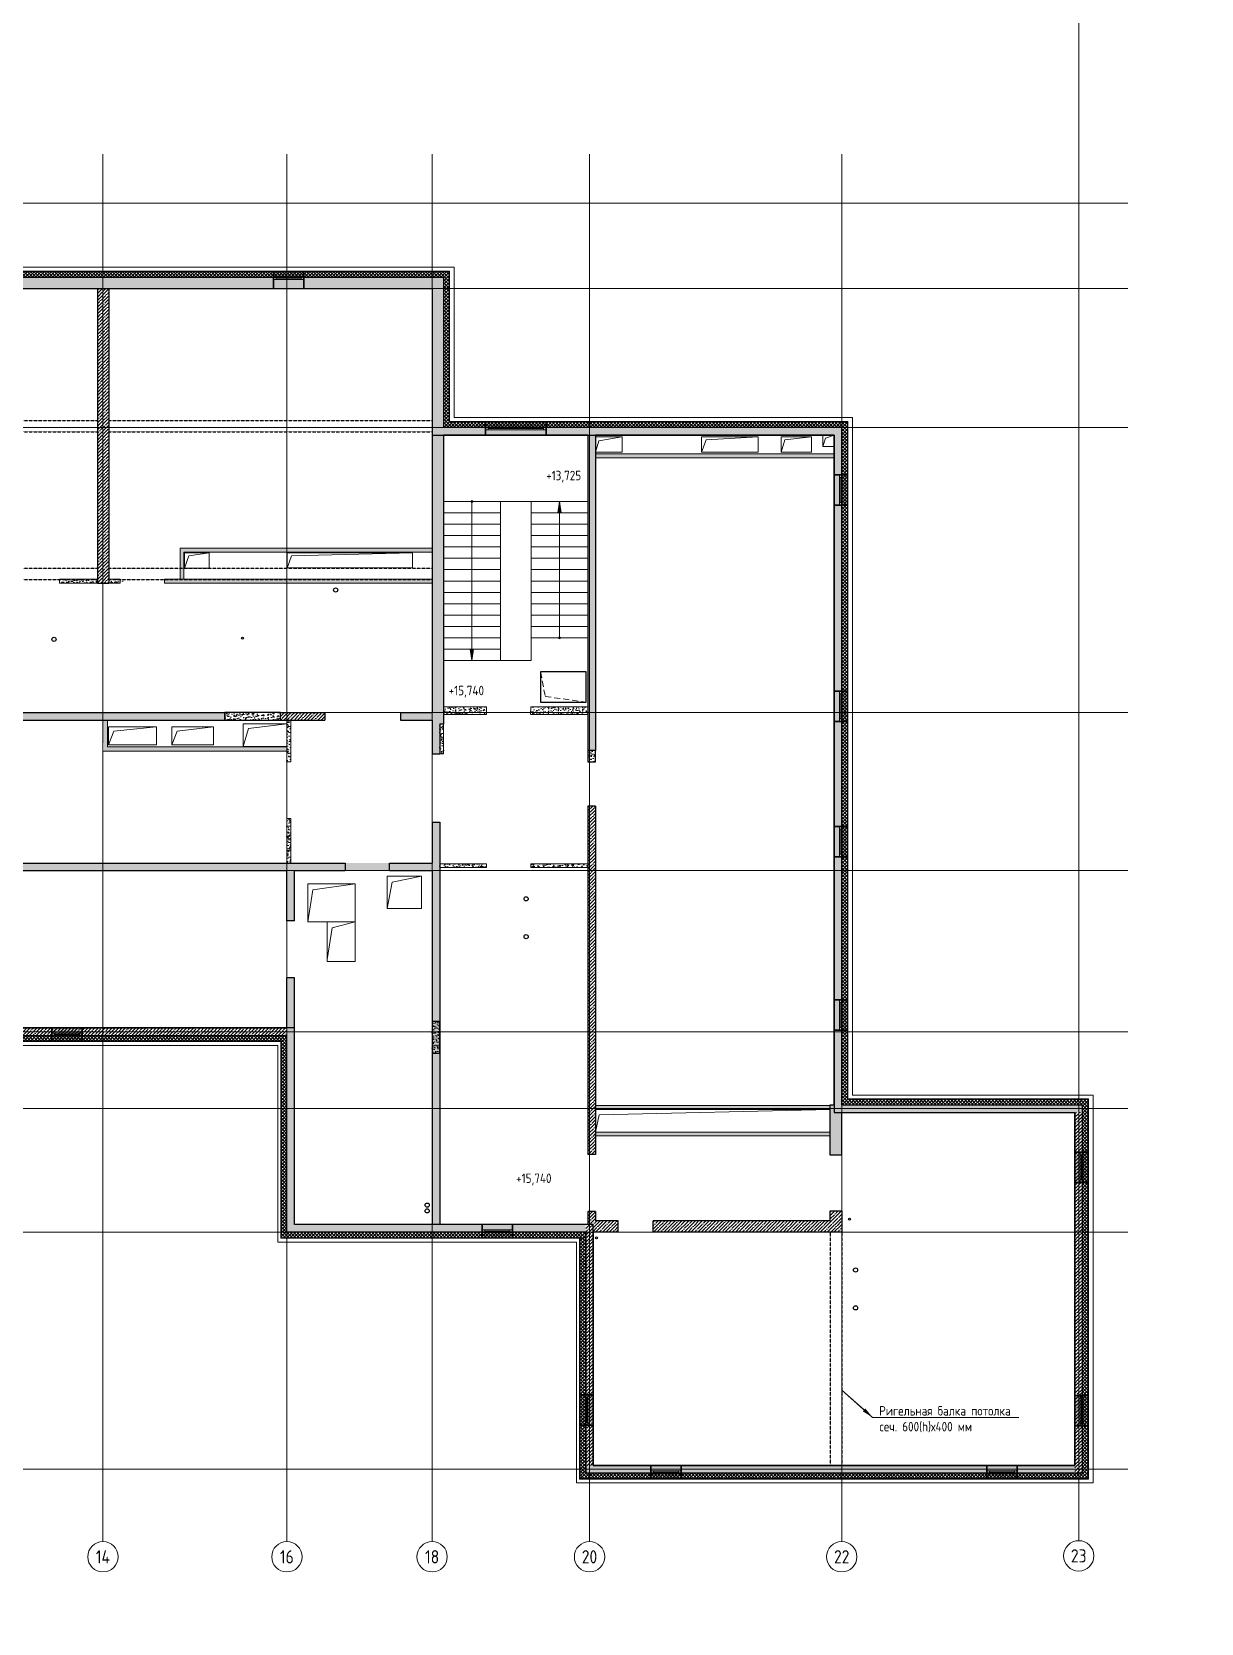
# Model space of a CAD drawing. Header units: millimetres. Extents: x -222892 to 671268, y 0 to 135099.
# Drawn here: x 505303 to 536136, y 51143 to 93121 of the extents above; entities that cross this region are included whole.
import ezdxf
from ezdxf import colors
from ezdxf.entities.mleader import LeaderData, LeaderLine
from ezdxf.enums import TextEntityAlignment as Align
from ezdxf.math import Vec2, Vec3

# ---------------------------------------------------------------- set-up
doc = ezdxf.new("R2010")
doc.units = ezdxf.units.MM
for name, pattern in [('ADSK_Штриховая_ш2 п1', [3, 2, -1]), ('DASHED', [19.05, 12.7, -6.35]), ('HIDDEN2', [4.7625, 3.175, -1.5875]), ('осевая', [2, 1.25, -0.25, 0.25, -0.25])]:
    doc.linetypes.add(name, pattern=pattern)
for name, color, linetype in [('_TEXT', 7, 'Continuous'), ('АР_стены', 250, 'Continuous'), ('АР_Сущ Несущая стена', 216, 'Continuous'), ('КР_БалкиЖБ', 7, 'ADSK_Штриховая_ш2 п1'), ('ОТВ.ВК', 212, 'Continuous')]:
    doc.layers.add(name, color=color, linetype=linetype)
for name, color, linetype, lineweight in [('АР_Двери фасада', 1, 'Continuous', 15), ('АР_Лестницы', 250, 'Continuous', 15), ('АР_Навесной фасад', 190, 'Continuous', 5), ('АР_Окна БЛОК', 250, 'Continuous', 5), ('АР_Перегородки газоблок', 165, 'Continuous', 5), ('АР_Перегородки газоблок_Штрих', 165, 'Continuous', 5), ('АР_Утеплитель', 154, 'Continuous', 5), ('АР_Штриховка монолит', 250, 'Continuous', 5), ('КР_Оси', 7, 'Continuous', 5), ('КР_Тонкая', 250, 'Continuous', 5), ('М_проемы ОВ 4-5эт', 172, 'Continuous', 5), ('СТЕНЫ кирпич ЛИДЕР', 250, 'Continuous', 15)]:
    doc.layers.add(name, color=color, linetype=linetype, lineweight=lineweight)
doc.layers.add('АР_Закладка сущ.проема', color=7, linetype='Continuous', true_color=0xc70000)
doc.styles.add('ISOCPEUR', font='isocpeur.ttf', dxfattribs={"width": 0.85})

# ---------------------------------------------------------------- blocks, each defined once
blk = doc.blocks.new('_DotSmall')
at = {"color": 0, "linetype": 'ByBlock', "const_width": 0.5}
blk.add_lwpolyline([(-0.0625, 0, 1), (0.0625, 0, 1)], format="xyb", close=True, dxfattribs=at)
blk = doc.blocks.new('*U4540')
h = blk.add_hatch(color=256)
h.dxf.hatch_style = 1
edge = h.paths.add_edge_path()
edge.add_arc((0, 0), 27.6, 359.64, 719.64)
h = blk.add_hatch(color=256)
h.dxf.hatch_style = 1
h.paths.add_polyline_path([(3300, -44), (3300, 44), (3600, 0)])
blk.add_line((3600, 0), (0, 0))
blk.add_lwpolyline([(3300, 44), (3300, -44), (3600, 0), (3300, 44)])
blk.add_circle((0, 0), 27.6)
blk = doc.blocks.new('*U4541')
h = blk.add_hatch(color=256)
h.dxf.hatch_style = 1
edge = h.paths.add_edge_path()
edge.add_arc((0, 0), 27.6, 359.64, 719.64)
h = blk.add_hatch(color=256)
h.dxf.hatch_style = 1
h.paths.add_polyline_path([(3900, -44), (3900, 44), (4200, 0)])
blk.add_line((4200, 0), (0, 0))
blk.add_lwpolyline([(3900, 44), (3900, -44), (4200, 0), (3900, 44)])
blk.add_circle((0, 0), 27.6)
blk = doc.blocks.new('*U4507')
at = {"true_color": 0xffffff}
h = blk.add_hatch(color=7, dxfattribs=at)
h.dxf.hatch_style = 1
h.paths.add_polyline_path([(-800, -140), (0, -140), (0, 220), (-800, 220)])
at = {"lineweight": 30}
for p, q in [((-800, -140), (-800, 220)), ((0, -140), (0, 220))]:
    blk.add_line(p, q, dxfattribs=at)
for p, q in [((0, 220), (-800, 220)), ((-800, 70), (0, 70)), ((-800, 0), (0, 0)), ((-730, 0), (-730, 70)), ((-730, 35), (-70, 35)), ((-70, 0), (-70, 70)), ((-800, -140), (0, -140)), ((-800, -140), (-800, -140)), ((-800, -140), (-800, -140)), ((0, -140), (0, -140)), ((0, -140), (0, -140))]:
    blk.add_line(p, q)
blk = doc.blocks.new('*U4499')
at = {"true_color": 0xffffff}
h = blk.add_hatch(color=7, dxfattribs=at)
h.dxf.hatch_style = 1
h.paths.add_polyline_path([(-1600, -140), (0, -140), (0, 220), (-1600, 220)])
at = {"lineweight": 30}
for p, q in [((-1600, -140), (-1600, 220)), ((0, -140), (0, 220))]:
    blk.add_line(p, q, dxfattribs=at)
for p, q in [((0, 220), (-1600, 220)), ((-1600, 70), (0, 70)), ((-1600, 0), (0, 0)), ((-1530, 0), (-1530, 70)), ((-1530, 35), (-70, 35)), ((-70, 0), (-70, 70)), ((-1600, -140), (0, -140)), ((-1600, -140), (-1600, -140)), ((-1600, -140), (-1600, -140)), ((0, -140), (0, -140)), ((0, -140), (0, -140))]:
    blk.add_line(p, q)
blk = doc.blocks.new('*U4508')
at = {"true_color": 0xffffff}
h = blk.add_hatch(color=7, dxfattribs=at)
h.dxf.hatch_style = 1
h.paths.add_polyline_path([(-800, -240), (0, -240), (0, 220), (-800, 220)])
at = {"lineweight": 30}
for p, q in [((-800, -240), (-800, 220)), ((0, -240), (0, 220))]:
    blk.add_line(p, q, dxfattribs=at)
for p, q in [((0, 220), (-800, 220)), ((-800, 70), (0, 70)), ((-800, 0), (0, 0)), ((-730, 0), (-730, 70)), ((-730, 35), (-70, 35)), ((-70, 0), (-70, 70)), ((-800, -240), (0, -240)), ((-800, -240), (-800, -240)), ((-800, -240), (-800, -240)), ((0, -240), (0, -240)), ((0, -240), (0, -240))]:
    blk.add_line(p, q)
blk = doc.blocks.new('*U5849')
at = {"color": 0, "linetype": 'ByBlock', "lineweight": -2, "ltscale": 10}
blk.add_line((0, 0), (-79501, 0), dxfattribs=at)
blk = doc.blocks.new('*U5850')
at = {"color": 0, "linetype": 'ByBlock', "lineweight": -2, "ltscale": 10}
blk.add_line((0, 0), (-79501, 0), dxfattribs=at)
blk = doc.blocks.new('*U5851')
at = {"color": 0, "linetype": 'ByBlock', "lineweight": -2, "ltscale": 10}
blk.add_line((0, 0), (-79501, 0), dxfattribs=at)
blk = doc.blocks.new('*U5852')
at = {"color": 0, "linetype": 'ByBlock', "lineweight": -2, "ltscale": 10}
blk.add_line((0, 0), (-79501, 0), dxfattribs=at)
blk = doc.blocks.new('*U5853')
at = {"color": 0, "linetype": 'ByBlock', "lineweight": -2, "ltscale": 10}
blk.add_line((0, 0), (-79501, 0), dxfattribs=at)
blk = doc.blocks.new('*U5854')
at = {"color": 0, "linetype": 'ByBlock', "lineweight": -2, "ltscale": 10}
blk.add_line((0, 0), (-79501, 0), dxfattribs=at)
blk = doc.blocks.new('*U5862')
at = {"color": 0, "linetype": 'ByBlock', "lineweight": -2, "ltscale": 10}
blk.add_line((0, 0), (0, -36499), dxfattribs=at)
at = {"color": 0, "linetype": 'Continuous', "lineweight": -2}
blk.add_line((0, -36499), (0, -36599), dxfattribs=at)
blk.add_circle((0, -36999), 400, dxfattribs=at)
at = {"color": 0, "linetype": 'Continuous', "lineweight": -2, "style": 'ISOCPEUR', "width": 0.85}
blk.add_text('14', height=350, dxfattribs=at).set_placement((0, -36999), align=Align.MIDDLE_CENTER)
blk = doc.blocks.new('*U5863')
at = {"color": 0, "linetype": 'ByBlock', "lineweight": -2, "ltscale": 10}
blk.add_line((0, 0), (0, -36499), dxfattribs=at)
at = {"color": 0, "linetype": 'Continuous', "lineweight": -2}
blk.add_line((0, -36499), (0, -36599), dxfattribs=at)
blk.add_circle((0, -36999), 400, dxfattribs=at)
at = {"color": 0, "linetype": 'Continuous', "lineweight": -2, "style": 'ISOCPEUR', "width": 0.85}
blk.add_text('16', height=350, dxfattribs=at).set_placement((0, -36999), align=Align.MIDDLE_CENTER)
blk = doc.blocks.new('*U5864')
at = {"color": 0, "linetype": 'ByBlock', "lineweight": -2, "ltscale": 10}
blk.add_line((0, 0), (0, -36499), dxfattribs=at)
at = {"color": 0, "linetype": 'Continuous', "lineweight": -2}
blk.add_line((0, -36499), (0, -36599), dxfattribs=at)
blk.add_circle((0, -36999), 400, dxfattribs=at)
at = {"color": 0, "linetype": 'Continuous', "lineweight": -2, "style": 'ISOCPEUR', "width": 0.85}
blk.add_text('18', height=350, dxfattribs=at).set_placement((0, -36999), align=Align.MIDDLE_CENTER)
blk = doc.blocks.new('*U5865')
at = {"color": 0, "linetype": 'ByBlock', "lineweight": -2, "ltscale": 10}
blk.add_line((0, 0), (0, -36499), dxfattribs=at)
at = {"color": 0, "linetype": 'Continuous', "lineweight": -2}
blk.add_line((0, -36499), (0, -36599), dxfattribs=at)
blk.add_circle((0, -36999), 400, dxfattribs=at)
at = {"color": 0, "linetype": 'Continuous', "lineweight": -2, "style": 'ISOCPEUR', "width": 0.85}
blk.add_text('20', height=350, dxfattribs=at).set_placement((0, -36999), align=Align.MIDDLE_CENTER)
blk = doc.blocks.new('*U5866')
at = {"color": 0, "linetype": 'ByBlock', "lineweight": -2, "ltscale": 10}
blk.add_line((0, 0), (0, -36499), dxfattribs=at)
at = {"color": 0, "linetype": 'Continuous', "lineweight": -2}
blk.add_line((0, -36499), (0, -36599), dxfattribs=at)
blk.add_circle((0, -36999), 400, dxfattribs=at)
at = {"color": 0, "linetype": 'Continuous', "lineweight": -2, "style": 'ISOCPEUR', "width": 0.85}
blk.add_text('22', height=350, dxfattribs=at).set_placement((0, -36999), align=Align.MIDDLE_CENTER)
blk = doc.blocks.new('*U5867')
at = {"color": 0, "linetype": 'ByBlock', "lineweight": -2, "ltscale": 10}
blk.add_line((0, 0), (0, -80880), dxfattribs=at)
at = {"color": 0, "linetype": 'Continuous', "lineweight": -2}
blk.add_line((0, -80880), (0, -80980), dxfattribs=at)
blk.add_circle((0, -81380), 400, dxfattribs=at)
at = {"color": 0, "linetype": 'Continuous', "lineweight": -2, "style": 'ISOCPEUR', "width": 0.85}
blk.add_text('23', height=350, dxfattribs=at).set_placement((0, -81380), align=Align.MIDDLE_CENTER)
blk = doc.blocks.new('*U5868')
at = {"color": 0, "linetype": 'ByBlock', "lineweight": -2, "ltscale": 10}
blk.add_line((0, 0), (-79501, 0), dxfattribs=at)
blk = doc.blocks.new('*U5869')
at = {"color": 0, "linetype": 'ByBlock', "lineweight": -2, "ltscale": 10}
blk.add_line((0, 0), (-79501, 0), dxfattribs=at)
blk = doc.blocks.new('*U5870')
at = {"color": 0, "linetype": 'ByBlock', "lineweight": -2, "ltscale": 10}
blk.add_line((0, 0), (-79501, 0), dxfattribs=at)
blk = doc.blocks.new('A$C4c190d01')
at = {"layer": 'КР_Оси', "linetype": 'осевая'}
for name, p in [('*U5867', (68415, 79093.6)), ('*U5862', (42685, 34687.4)), ('*U5863', (47535, 34687.4)), ('*U5864', (51365, 34687.4)), ('*U5865', (55515, 34687.4)), ('*U5866', (62165, 34687.4)), ('*U5870', (69712.8, 33395)), ('*U5869', (69712.8, 31145)), ('*U5868', (69712.8, 27480)), ('*U5853', (69712.8, 19960)), ('*U5852', (69712.8, 15790)), ('*U5851', (69712.8, 11540)), ('*U5850', (69712.8, 9510)), ('*U5849', (69712.8, 6250)), ('*U5854', (69712.8, 0))]:
    blk.add_blockref(name, p, dxfattribs=at)

msp = doc.modelspace()

# ---------------------------------------------------------------- hatches: boundary and pattern name
at = {"layer": 'АР_Перегородки газоблок_Штрих', "ltscale": 100}
h = msp.add_hatch(dxfattribs=at)
h.set_pattern_fill('AR-CONC', color=256)
h.paths.add_polyline_path([(520167.4, 81986.1), (526457.8, 81986.1), (526457.8, 81885.7), (520168.1, 81886.1)])
h = msp.add_hatch(dxfattribs=at)
h.set_pattern_fill('AR-CONC', color=256)
h.paths.add_polyline_path([(515857.8, 79388.5), (515857.8, 79488.5), (509210.6, 79488.5), (509210.7, 78680.3), (509310.7, 78680.3), (509310.6, 79388.5)])
h = msp.add_hatch(dxfattribs=at)
h.set_pattern_fill('AR-CONC', color=256)
h.paths.add_polyline_path([(506030.7, 78580.3), (506030.7, 78680.3), (506030.7, 78580.3), (507032.7, 78580.3), (507032.9, 78680.3), (506030.7, 78680.3)])
h = msp.add_hatch(dxfattribs=at)
h.set_pattern_fill('AR-CONC', color=256)
h.paths.add_polyline_path([(508034.9, 78580.3), (507332.8, 78700.3), (507332.8, 78700.3), (507332.8, 78580.3), (507632.7, 78580.3), (507632.8, 78680.3), (507332.7, 78680.3)])
h = msp.add_hatch(dxfattribs=at)
h.set_pattern_fill('AR-CONC', color=256)
h.paths.add_polyline_path([(510272.8, 78580.3), (508802.8, 78700.3), (508802.8, 78700.3), (508802.8, 78580.3), (515857.8, 78580.3), (515857.8, 78680.3), (508802.8, 78680.3)])
h = msp.add_hatch(dxfattribs=at)
h.set_pattern_fill('AR-CONC', color=256)
h.paths.add_polyline_path([(510388.4, 75165.7), (510388.4, 74965.7), (511858.1, 74965.7), (511858.1, 75165.7)])
h = msp.add_hatch(dxfattribs=at)
h.set_pattern_fill('AR-CONC', color=256)
h.paths.add_polyline_path([(517287.8, 75315.7), (516157.8, 75315.7), (516157.8, 75115.7), (517287.8, 75115.7)])
h = msp.add_hatch(dxfattribs=at)
h.set_pattern_fill('AR-CONC', color=256)
h.paths.add_polyline_path([(519967.8, 75315.7), (518457.8, 75315.7), (518457.8, 75115.7), (519967.8, 75115.7)])
h = msp.add_hatch(dxfattribs=at)
h.set_pattern_fill('AR-CONC', color=256)
h.paths.add_polyline_path([(507207.7, 74364.5), (507177.8, 74364.5), (507177.8, 74965.7), (507297.8, 74965.7), (507297.8, 74264.5), (512027.7, 74264.5), (512027.9, 74144.5), (507207.9, 74144.5)])
h = msp.add_hatch(dxfattribs=at)
h.set_pattern_fill('AR-CONC', color=256)
h.paths.add_polyline_path([(512037.8, 73865.7), (512027.8, 73985.7), (512027.8, 73985.7), (512027.8, 73865.7), (512127.7, 73865.7), (512127.8, 74965.7), (512027.7, 74965.7)])
h = msp.add_hatch(dxfattribs=at)
h.set_pattern_fill('AR-CONC', color=256)
h.paths.add_polyline_path([(516157.8, 74865.7), (516057.8, 74865.7), (516057.8, 74076.2), (516157.8, 74076.2)])
h = msp.add_hatch(dxfattribs=at)
h.set_pattern_fill('AR-CONC', color=256)
h.paths.add_polyline_path([(519967.8, 74165.2), (519967.8, 73865.4), (520167.8, 73865.4), (520167.8, 74165.2)])
h = msp.add_hatch(dxfattribs=at)
h.set_pattern_fill('AR-CONC', color=256)
h.paths.add_polyline_path([(512027.8, 71315.7), (512027.8, 71195.7), (512127.7, 71195.7), (512127.9, 72365.7), (512027.7, 72365.7)])
h = msp.add_hatch(dxfattribs=at)
h.set_pattern_fill('AR-CONC', color=256)
h.paths.add_polyline_path([(517287.8, 71075.7), (517287.8, 71175.7), (516057.8, 71175.7), (516057.8, 71075.7)])
h.paths.add_polyline_path([(518457.8, 71175.7), (518457.8, 71075.7), (519967.8, 71075.7), (519967.8, 71175.7)])
h = msp.add_hatch(dxfattribs=at)
h.set_pattern_fill('AR-CONC', color=256)
h.paths.add_polyline_path([(515857.8, 67010.7), (515857.8, 66180.7), (516057.8, 66180.7), (516057.8, 67010.7)])
h = msp.add_hatch(dxfattribs=at)
h.set_pattern_fill('AR-CONC', color=256)
h.paths.add_polyline_path([(520167.6, 64795.7), (526357.9, 64795.7), (526357.8, 64695.7), (520168.1, 64695.7)])
h = msp.add_hatch(dxfattribs=at)
h.set_pattern_fill('AR-CONC', color=256)
h.paths.add_polyline_path([(520167.4, 64095.7), (526357.8, 64095.7), (526357.8, 63995.3), (520082.8, 63996.1), (520168.1, 63975.7)])
at = {"layer": 'АР_Утеплитель', "ltscale": 100}
h = msp.add_hatch(dxfattribs=at)
h.set_pattern_fill('ANSI37', color=256, scale=20)
edge = h.paths.add_edge_path(flags=17)
edge.add_line((511877.8, 63505.8), (512027.8, 63505.8))
edge.add_line((512027.8, 63505.8), (512027.8, 66645.7))
edge.add_line((512027.8, 66645.7), (503492.5, 66645.7))
edge.add_arc((498680.3, 66559.2), 4812.9, -3.73457, 1.02993, ccw=False)
edge.add_line((503483, 66245.7), (503633.5, 66245.7))
edge.add_arc((498843.5, 66542.7), 4799.2, 356.45146, 359.43836)
edge.add_line((503642.5, 66495.7), (511877.8, 66495.7))
edge.add_line((511877.8, 66495.7), (511877.8, 63505.8))
h.paths.add_polyline_path([(515707.8, 61305.7), (515707.8, 61455.7), (512027.8, 61455.7), (512027.8, 63505.8), (511877.8, 63505.8), (511877.8, 61305.7)], flags=17)
h.paths.add_polyline_path([(515707.8, 61455.7), (515707.8, 61305.7), (519757.8, 61305.7), (519757.8, 54955.7), (533157.8, 54955.7), (533157.8, 64965.7), (526807.8, 64965.7), (526807.8, 82835.7), (516307.8, 82835.7), (516307.8, 86800.7), (481207.8, 86800.7), (481207.8, 82835.7), (476382.6, 82835.7), (476382.6, 82685.7), (481357.8, 82685.7), (481357.8, 86650.7), (516157.8, 86650.7), (516157.8, 82685.7), (526657.8, 82685.7), (526657.8, 64815.7), (533007.8, 64815.7), (533007.8, 55105.7), (519907.8, 55105.7), (519907.8, 61455.7)])
at = {"layer": 'АР_Штриховка монолит', "ltscale": 100}
h = msp.add_hatch(dxfattribs=at)
h.set_pattern_fill('ANSI35', color=256, scale=20)
h.paths.add_polyline_path([(482487.8, 74965.7), (482487.8, 75165.7), (481657.8, 75165.7), (481657.8, 86350.7), (515857.8, 86350.7), (515857.8, 86650.7), (481357.8, 86650.7), (481357.8, 82685.7), (481357.8, 82485.7), (481357.8, 75165.7), (481457.8, 75165.7), (481457.8, 74075.7), (481657.8, 74075.7), (481657.8, 74965.7)])
h.paths.add_polyline_path([(484487.8, 75165.7), (484487.8, 74965.7), (485412.8, 74965.7), (485412.8, 73865.7), (485612.8, 73865.7), (485612.8, 74965.7), (490612.4, 74965.7), (490612.4, 75165.7)])
h = msp.add_hatch(dxfattribs=at)
h.set_pattern_fill('ANSI35', color=256, scale=20)
h.paths.add_polyline_path([(516157.8, 86650.7), (515857.8, 86650.7), (515857.8, 86350.7), (515857.8, 75165.7), (515027.8, 75165.7), (515027.8, 74965.7), (515857.8, 74965.7), (515857.8, 74083.2), (516057.8, 74083.2), (516057.8, 74865.7), (516157.8, 74865.7), (516157.8, 82485.7), (516157.8, 82486), (516157.8, 82686), (516157.8, 82685.7)])
h = msp.add_hatch(dxfattribs=at)
h.set_pattern_fill('ANSI35', color=256, scale=20)
h.paths.add_polyline_path([(507332.8, 86350.7), (507032.8, 86350.7), (507032.8, 78590.3), (507332.8, 78590.3)])
h = msp.add_hatch(dxfattribs=at)
h.set_pattern_fill('ANSI35', color=256, scale=20)
h.paths.add_polyline_path([(526657.8, 82685.7), (516157.7, 82685.7), (516157.8, 82485.7), (519967.8, 82485.7), (519967.8, 74165.2), (520167.8, 74165.2), (520167.8, 82485.7), (526457.8, 82485.7), (526657.8, 82485.7)])
h = msp.add_hatch(dxfattribs=at)
h.set_pattern_fill('ANSI35', color=256, scale=20)
h.paths.add_polyline_path([(533007.8, 64815.7), (526657.8, 64815.7), (526657.8, 82486), (526457.8, 82485.3), (526457.8, 64815.7), (526357.8, 64815.7), (526357.8, 63487.4), (526657.8, 63487.4), (526657.8, 64615.7), (532807.8, 64615.7), (533007.8, 64615.7)])
h = msp.add_hatch(dxfattribs=at)
h.set_pattern_fill('ANSI35', color=256, scale=20)
h.paths.add_polyline_path([(510388.4, 75165.7), (492082.2, 75167), (492082.2, 74965.7), (510388.4, 74965.7)])
h = msp.add_hatch(dxfattribs=at)
h.set_pattern_fill('ANSI35', color=256, scale=20)
h.paths.add_polyline_path([(513027.8, 75165.7), (513027.8, 74965.7), (511858.1, 74965.7), (511858.1, 75165.7)])
h = msp.add_hatch(dxfattribs=at)
h.set_pattern_fill('ANSI35', color=256, scale=20)
h.paths.add_polyline_path([(520167.8, 72695.4), (519967.8, 72695.4), (519967.8, 69052.9), (520167.8, 69052.9)])
h = msp.add_hatch(dxfattribs=at)
h.set_pattern_fill('ANSI35', color=256, scale=20)
h.paths.add_polyline_path([(519907.9, 61655.7), (516057.8, 61655.7), (516057.8, 70355.7), (515857.9, 70355.7), (515857.9, 61655.7), (515707.8, 61655.8), (515707.8, 61455.7), (515707.8, 61655.8), (512227.9, 61655.7), (512227.8, 61805.8), (512227.8, 63505.8), (512227.8, 68170.7), (512027.8, 68170.7), (512027.8, 69670.7), (512227.8, 69670.7), (512227.8, 70995.7), (513417.8, 70995.7), (515437.6, 70995.7), (515857.8, 70995.7), (515857.8, 70355.7), (516057.8, 70355.7), (516057.7, 72275.7), (515857.8, 72275.7), (515857.9, 71195.7), (513417.8, 71195.7), (513417.8, 70995.7), (513566.4, 70995.7), (513566.4, 71195.7), (513417.8, 71195.7), (513417.8, 70995.7), (515277.6, 70995.7), (513417.8, 70995.7), (514736.4, 70995.7), (514736.4, 71195.7), (513417.8, 71195.7), (512227.8, 71195.7), (512027.8, 71195.7), (498329.8, 71195.7), (498329.8, 70995.7), (512027.9, 70995.7), (512027.9, 69670.7), (512027.9, 68170.7), (512027.9, 61805.8), (512227.8, 61805.8), (512027.9, 61805.8), (512027.9, 61455.7), (512377.8, 61455.7), (515707.8, 61455.7), (519907.9, 61455.7)])
h = msp.add_hatch(dxfattribs=at)
h.set_pattern_fill('ANSI35', color=256, scale=20)
h.paths.add_polyline_path([(520167.8, 69122.2), (519967.8, 69122.2), (519967.8, 63505.4), (520167.8, 63505.4)])
h = msp.add_hatch(dxfattribs=at)
h.set_pattern_fill('ANSI35', color=256, scale=20)
h.paths.add_polyline_path([(512027.8, 66845.7), (501344.8, 66845.7), (501344.8, 66645.7), (512027.8, 66645.7)])
h = msp.add_hatch(dxfattribs=at)
h.set_pattern_fill('ANSI35', color=256, scale=20)
h.paths.add_polyline_path([(533007.8, 64615.7), (532807.8, 64615.7), (532807.8, 55305.7), (532807.8, 55105.7), (533007.8, 55105.7)])
h = msp.add_hatch(dxfattribs=at)
h.set_pattern_fill('ANSI35', color=256, scale=20)
h.paths.add_polyline_path([(519967.8, 61655.7), (519907.8, 61655.7), (519907.8, 61455.7), (519907.8, 55305.7), (520107.8, 55305.7), (520107.8, 61455.7), (520767.1, 61455.7), (520767.1, 61755.7), (520167.8, 61755.7), (520167.8, 62005.4), (519967.8, 62005.4)])
h = msp.add_hatch(dxfattribs=at)
h.set_pattern_fill('ANSI35', color=256, scale=20)
h.paths.add_polyline_path([(526357.8, 61755.7), (521687.1, 61755.7), (521687.1, 61455.7), (526657.8, 61455.7), (526657.8, 62017.4), (526357.8, 62017.4)])
h = msp.add_hatch(dxfattribs=at)
h.set_pattern_fill('ANSI35', color=256, scale=20)
h.paths.add_polyline_path([(520107.8, 55305.7), (519907.8, 55305.7), (519907.8, 55105.7), (532807.8, 55105.7), (532807.8, 55305.7)])

# ---------------------------------------------------------------- linework, layer by layer
at = {"layer": 'АР_Двери фасада', "linetype": 'HIDDEN2', "ltscale": 50}
msp.add_lwpolyline([(518717.8, 76235.8), (518840.8, 75589.3), (519917.8, 75435.8)], dxfattribs=at)
at = {"layer": 'АР_Закладка сущ.проема', "ltscale": 100}
for points in [[(511858.1, 75165.7), (510388.4, 75165.7), (510388.4, 74965.7), (511858.1, 74965.7)], [(520167.8, 74165.2), (519967.8, 74165.2), (519967.8, 73865.4), (520167.8, 73865.4)], [(516057.8, 67010.7), (515857.8, 67010.7), (515857.8, 66180.7), (516057.8, 66180.7)]]:
    msp.add_lwpolyline(points, close=True, dxfattribs=at)
at = {"layer": 'АР_Лестницы', "ltscale": 100}
for p, q in [((518465.5, 80734.2), (516157.8, 80734.2)), ((519967.8, 80734.2), (518465.4, 80734.2)), ((517660.1, 80434.2), (516157.8, 80434.2)), ((519967.8, 80434.2), (518465.4, 80434.2)), ((517660.1, 80134.2), (516157.8, 80134.2)), ((517660.1, 79834.2), (516157.8, 79834.2)), ((519967.8, 80134.2), (518465.4, 80134.2)), ((519967.8, 79834.2), (518465.4, 79834.2)), ((517660.1, 79534.2), (516157.8, 79534.2)), ((519967.8, 79534.2), (518465.4, 79534.2)), ((517660.1, 79234.2), (516157.8, 79234.2)), ((517660.1, 78934.2), (516157.8, 78934.2)), ((519967.8, 79234.2), (518465.4, 79234.2)), ((519967.8, 78934.2), (518465.4, 78934.2)), ((517660.1, 78634.2), (516157.8, 78634.2)), ((519967.8, 78634.2), (518465.4, 78634.2)), ((517660.1, 78334.2), (516157.8, 78334.2)), ((519967.8, 78334.2), (518465.4, 78334.2)), ((517660.1, 78034.2), (516157.8, 78034.2)), ((517660.1, 77734.2), (516157.8, 77734.2)), ((519967.8, 78034.2), (518465.4, 78034.2)), ((519967.8, 77734.2), (518465.4, 77734.2)), ((517660.1, 77434.2), (516157.8, 77434.2)), ((519967.8, 77434.2), (518465.4, 77434.2)), ((517660.1, 77134.2), (516157.8, 77134.2)), ((517660.1, 76834.2), (516157.8, 76834.2)), ((519967.8, 77134.2), (518465.4, 77134.2)), ((517660.1, 76534.2), (516157.8, 76534.2)), ((517660.3, 76534.2), (518465.5, 76534.3))]:
    msp.add_line(p, q, dxfattribs=at)
for points in [[(517660.3, 76534.2), (517660.3, 80734.2)], [(518465.4, 76534.3), (518465.5, 80734.2)]]:
    msp.add_lwpolyline(points, dxfattribs=at)
at = {"layer": 'АР_Навесной фасад', "ltscale": 100}
for p, q in [((481197.8, 86810.7), (516317.8, 86810.7)), ((481207.8, 86800.7), (516307.8, 86800.7)), ((516307.8, 86800.7), (516307.8, 82835.7)), ((516317.8, 86810.7), (516317.8, 82845.7)), ((526807.8, 82835.7), (516307.8, 82835.7)), ((526817.8, 82845.7), (516317.8, 82845.7)), ((526807.8, 64965.7), (526807.8, 82835.7)), ((526817.8, 64975.7), (526817.8, 82845.7)), ((511877.8, 66495.7), (503642.5, 66495.7)), ((511867.8, 66485.7), (503652.5, 66485.7)), ((511867.8, 66485.7), (511867.8, 61805.8)), ((511877.8, 66495.7), (511877.8, 61734.1)), ((526807.8, 64965.7), (533158.1, 64965.7)), ((526817.8, 64975.7), (533168.1, 64975.7)), ((511867.8, 61805.8), (511867.8, 61295.7)), ((511877.8, 61805.8), (511877.8, 61305.7)), ((519863.1, 61295.7), (511867.8, 61295.7)), ((515771, 61305.7), (511877.8, 61305.7)), ((519757.8, 61305.7), (515707.8, 61305.7)), ((519747.8, 61295.7), (515707.8, 61295.7)), ((519747.8, 54945.7), (519747.8, 61295.7)), ((519757.8, 54955.7), (519757.8, 61305.7))]:
    msp.add_line(p, q, dxfattribs=at)
for points in [[(503774.4, 66385.7), (511788.6, 66385.7), (511788.6, 61195.7), (519668.6, 61195.7), (519668.6, 54845.7), (533289, 54845.7), (533289, 65075.7), (526938.6, 65075.7), (526938.6, 82945.7), (516438.6, 82945.7), (516438.6, 86910.7), (481118.6, 86910.7)], [(533157.8, 54955.7), (533158.1, 64965.7)], [(533167.8, 54945.7), (533168.1, 64975.7)], [(519747.8, 54945.7), (533167.8, 54945.7)], [(519757.8, 54955.7), (533157.8, 54955.7)]]:
    msp.add_lwpolyline(points, dxfattribs=at)
at = {"layer": 'АР_Перегородки газоблок', "ltscale": 100}
for p, q in [((515857.8, 79498.5), (509210.6, 79498.5)), ((509210.6, 79498.5), (509210.6, 78680.3)), ((509310.6, 78680.3), (509310.6, 79398.5)), ((509310.6, 79398.5), (515857.8, 79398.5)), ((516157.8, 74865.7), (516157.8, 74076.2)), ((516157.8, 74076.2), (516057.8, 74076.2))]:
    msp.add_line(p, q, dxfattribs=at)
for points in [[(520167.8, 81986.1), (526457.8, 81986.1)], [(520167.8, 81886.1), (526457.8, 81886.1)], [(506030.7, 78680.3), (507032.8, 78680.3)], [(506030.7, 78580.3), (506030.7, 78680.3)], [(507032.8, 78580.3), (506030.7, 78580.3)], [(507332.8, 78680.3), (507632.8, 78680.3)], [(507632.8, 78580.3), (507332.8, 78580.3)], [(507632.8, 78680.3), (507632.8, 78580.3)], [(508802.8, 78680.3), (515857.8, 78680.3)], [(508802.8, 78580.3), (508802.8, 78680.3)], [(515857.8, 78580.3), (508802.8, 78580.3)], [(516157.8, 75315.7), (517287.8, 75315.7)], [(517287.8, 75315.7), (517287.8, 75115.7)], [(518454.8, 75115.7), (518457.8, 75315.7)], [(518457.8, 75315.7), (519967.8, 75315.7)], [(507177.8, 74965.7), (507177.8, 74144.5), (512027.8, 74144.5)], [(507297.8, 74965.7), (507297.8, 74264.5), (512027.8, 74264.5)], [(512027.8, 74965.7), (512027.8, 73865.7)], [(512127.8, 74965.7), (512127.8, 73865.7)], [(517287.8, 75115.7), (516157.8, 75115.7)], [(519967.8, 75115.7), (518457.8, 75115.7)], [(512127.8, 73865.7), (512027.8, 73865.7)], [(512027.8, 72365.7), (512027.8, 71195.7)], [(512127.8, 72365.7), (512027.8, 72365.7)], [(512127.8, 72365.7), (512127.8, 71195.7)], [(516057.8, 71175.7), (517287.8, 71175.7)], [(517287.8, 71075.7), (516057.8, 71075.7)], [(517287.8, 71175.7), (517287.8, 71075.7)], [(518457.8, 71175.7), (519967.8, 71175.7)], [(518457.8, 71075.7), (518457.8, 71175.7)], [(519967.8, 71075.7), (518457.8, 71075.7)], [(526357.8, 64795.7), (520167.8, 64795.7)], [(526357.8, 64695.7), (520167.8, 64695.7)], [(520167.8, 64095.7), (526357.8, 64095.7)], [(520167.8, 63995.7), (526357.8, 63995.7)]]:
    msp.add_lwpolyline(points, dxfattribs=at)
at = {"layer": 'АР_стены', "linetype": 'DASHED', "ltscale": 200}
msp.add_lwpolyline([(518717.8, 75435.8), (519917.8, 75435.8), (519917.8, 76235.8), (518717.8, 76235.8)], close=True, dxfattribs=at)
at = {"layer": 'АР_Сущ Несущая стена', "ltscale": 100}
for p, q in [((481357.8, 86650.7), (516157.8, 86650.7)), ((516157.8, 86650.7), (516157.8, 82685.7)), ((481657.8, 86350.7), (515857.8, 86350.7)), ((481657.8, 86350.7), (515857.8, 86350.7)), ((507032.8, 86350.7), (507032.8, 78590.3)), ((507332.8, 86350.7), (507332.8, 78590.3)), ((515857.8, 86350.7), (515857.8, 82485.7)), ((515857.8, 86350.7), (515857.8, 75165.7)), ((515857.8, 82485.7), (526457.8, 82485.7)), ((526657.8, 82685.7), (516157.8, 82685.7)), ((516157.8, 82485.7), (516157.8, 74865.7)), ((519967.8, 82485.7), (516157.8, 82485.7)), ((519967.8, 82485.7), (519967.8, 74165.2)), ((526457.8, 82485.7), (520167.8, 82485.7)), ((520167.8, 82485.7), (520167.8, 74165.3)), ((526457.8, 82485.7), (526457.8, 64615.7)), ((526457.8, 64815.7), (526457.8, 82485.7)), ((526657.8, 64815.7), (526657.8, 82685.7)), ((526457.8, 77945.7), (526457.8, 79700.7)), ((507032.8, 78580.3), (507332.8, 78580.3)), ((526457.8, 75760.7), (526457.8, 76845.7)), ((492082.2, 75165.7), (510388.4, 75165.7)), ((510388.4, 74965.7), (510388.4, 75165.7)), ((511858.1, 75165.7), (513027.8, 75165.7)), ((511858.1, 74965.7), (511858.1, 75165.7)), ((515027.8, 75165.7), (515857.8, 75165.7)), ((492082.2, 74965.7), (510388.4, 74965.7)), ((511858.1, 74965.7), (513027.8, 74965.7)), ((515027.8, 74965.7), (515857.8, 74965.7)), ((515857.8, 74965.7), (515857.8, 74076.2)), ((516057.8, 74865.7), (516157.8, 74865.7)), ((516057.8, 74865.7), (516057.8, 74076.2)), ((515857.8, 74076.2), (516057.8, 74076.2)), ((520167.8, 74165.2), (519967.8, 74165.2)), ((526457.8, 72990.7), (526457.8, 74160.7)), ((519967.8, 72695.4), (519967.8, 70622.2)), ((520167.8, 72695.4), (519967.8, 72695.4)), ((520167.8, 72695.4), (519967.8, 72695.4)), ((520167.8, 72695.4), (520167.8, 63505.4)), ((515857.8, 72275.7), (515857.8, 71195.7)), ((515857.8, 72275.7), (516057.8, 72275.7)), ((516057.8, 72275.7), (516057.8, 61655.7)), ((485612.8, 71195.8), (513566.4, 71195.7)), ((485612.8, 70995.7), (512027.8, 70995.7)), ((512027.8, 69670.7), (512027.8, 70995.7)), ((512227.8, 69670.7), (512227.8, 70995.7)), ((512227.8, 70995.7), (513566.4, 70995.7)), ((514736.4, 71195.7), (515857.8, 71195.7)), ((514736.4, 70995.7), (515857.8, 70995.7)), ((515857.8, 70995.7), (515857.8, 61655.8)), ((519967.8, 70661.9), (519967.8, 63505.4)), ((512027.8, 66845.7), (512027.8, 68170.7)), ((512227.8, 61805.8), (512227.8, 68170.7)), ((501344.8, 66845.7), (512027.8, 66845.7)), ((503492.5, 66645.7), (512027.8, 66645.7)), ((512027.8, 61751.2), (512027.8, 66645.7)), ((526357.8, 64815.7), (526457.8, 64815.7)), ((526357.8, 63487.4), (526357.8, 64815.7)), ((526657.8, 64815.7), (533007.8, 64815.7)), ((533007.8, 55105.7), (533007.8, 64815.7)), ((526457.8, 64615.7), (532808.1, 64615.7)), ((526657.8, 63487.4), (526657.8, 64615.7)), ((526657.8, 64615.7), (532807.8, 64615.7)), ((532807.8, 55305.7), (532807.8, 64615.7)), ((532808.1, 64615.7), (532808.1, 55305.7)), ((520167.8, 63505.4), (519967.8, 63505.4)), ((512027.8, 61455.7), (512027.8, 61805.8)), ((512227.8, 61655.7), (512227.8, 61805.8)), ((519967.8, 62005.4), (519967.8, 61655.7)), ((520167.8, 62005.4), (519967.8, 62005.4)), ((520167.8, 62005.4), (520167.8, 61755.7)), ((520767.1, 61755.7), (520167.8, 61755.7)), ((520767.1, 61455.7), (520767.1, 61755.7)), ((526357.8, 61755.7), (521687.1, 61755.7)), ((521687.1, 61455.7), (521687.1, 61755.7)), ((526357.8, 61755.7), (526357.8, 62017.4)), ((526357.8, 62017.4), (526657.8, 62017.4)), ((526657.8, 62017.4), (526657.8, 61455.7)), ((515740.9, 61455.7), (512027.8, 61455.7)), ((515764.2, 61655.7), (512227.8, 61655.7)), ((520107.8, 61655.7), (515707.8, 61655.7)), ((515857.8, 61655.7), (515707.8, 61655.7)), ((519907.8, 61455.7), (515707.8, 61455.7)), ((519967.8, 61655.7), (516057.8, 61655.7)), ((519907.8, 61455.7), (519907.8, 55105.7)), ((520107.8, 55305.7), (520107.8, 61655.7)), ((520767.1, 61455.7), (520107.8, 61455.7)), ((520107.8, 61455.7), (520107.8, 55305.7)), ((526657.8, 61455.7), (521687.1, 61455.7)), ((519907.8, 55105.7), (533007.8, 55105.7)), ((532808.1, 55305.7), (520107.8, 55305.7)), ((520107.8, 55305.7), (532807.8, 55305.7))]:
    msp.add_line(p, q, dxfattribs=at)
for points in [[(513027.8, 75165.7), (513027.8, 74965.7)], [(515027.8, 75165.7), (515027.8, 74965.7)], [(513566.4, 71195.7), (513566.4, 70995.7)], [(514736.4, 70995.7), (514736.4, 71195.7)], [(512227.8, 69670.7), (512027.8, 69670.7)], [(512227.8, 68170.7), (512027.8, 68170.7)], [(512227.8, 63422.6), (512227.8, 66845.7), (503093.6, 66845.7)], [(526657.8, 63487.4), (526357.8, 63487.4)], [(515764.2, 61655.7), (512227.8, 61655.7), (512227.8, 61805.8)]]:
    msp.add_lwpolyline(points, dxfattribs=at)
at = {"layer": 'КР_БалкиЖБ'}
for p, q in [((498787.7, 82870.1), (507032.8, 82870.1)), ((507332.8, 82870.1), (515857.8, 82870.1)), ((498787.7, 82570.1), (507032.8, 82570.1)), ((507332.8, 82570.1), (515857.8, 82570.1)), ((498787.7, 78970.1), (507032.8, 78970.1)), ((507332.8, 78970.1), (515857.8, 78970.1)), ((498787.7, 78670.1), (507032.8, 78670.1)), ((507332.8, 78670.1), (515857.8, 78670.1)), ((526357.8, 61455.7), (526357.8, 55305.7)), ((526657.8, 61455.7), (526657.8, 55305.7))]:
    msp.add_line(p, q, dxfattribs=at)
at = {"layer": 'М_проемы ОВ 4-5эт'}
for points in [[(520167.8, 82033.4), (520867.8, 82033.4), (520867.8, 82433.4), (520167.8, 82433.4)], [(522957.8, 82033.4), (524457.8, 82033.4), (524457.8, 82433.4), (522957.8, 82433.4)], [(525057.8, 82033.4), (525857.8, 82033.4), (525857.8, 82433.4), (525057.8, 82433.4)], [(526159.6, 82185), (526457.8, 82185.7), (526457.8, 82485.7), (526159.6, 82485)], [(509330.6, 78977.5), (509980.8, 78977.5), (509980.8, 79377.5), (509330.6, 79377.5)], [(512038.1, 78978.5), (515338.1, 78978.5), (515338.1, 79378.5), (512038.1, 79378.5)], [(507322.8, 74315.1), (508592.8, 74315.1), (508592.8, 74790.1), (507322.8, 74790.1)], [(508992.8, 74315.1), (510092.8, 74315.1), (510092.8, 74790.1), (508992.8, 74790.1)], [(510877.8, 74265.1), (512027.8, 74265.1), (512027.8, 74865.1), (510877.8, 74865.1)], [(512578.9, 69646.8), (513828.9, 69646.8), (513828.9, 70645.7), (512578.9, 70645.7)], [(514673.4, 70845.7), (515573.4, 70845.7), (515573.4, 69995.7), (514673.4, 69995.7)], [(513828.9, 69646.8), (513087.9, 69646.8), (513087.9, 68594.4), (513828.9, 68594.4)], [(520167.8, 64095.7), (526357.8, 64095.7), (526357.8, 64695.7), (520167.8, 64695.7)]]:
    msp.add_lwpolyline(points, close=True, dxfattribs=at)
for points in [[(520167.8, 82033.4), (520250.6, 82331.9), (520867.8, 82433.4)], [(522957.8, 82033.4), (523079.6, 82354.6), (524457.8, 82433.4)], [(525057.8, 82033.4), (525156.8, 82358.2), (525857.8, 82433.4)], [(526159.6, 82185), (526227.1, 82405.6), (526457.8, 82485.7)], [(509330.3, 78977.5), (509442.2, 79298.5), (509980.8, 79378.5)], [(512037.8, 78977.5), (512149.7, 79298.5), (515338.1, 79378.5)], [(507322.8, 74315.1), (507463.9, 74673.5), (508592.8, 74790.1)], [(508992.8, 74315.1), (509133.9, 74673.5), (510092.8, 74790.1)], [(510877.8, 74265.1), (511018.9, 74740), (512027.8, 74865.1)], [(512578.9, 69646.8), (512714, 70488), (513828.9, 70645.7)], [(514673.4, 69995.7), (514808.4, 70688), (515573.4, 70845.7)], [(513087.9, 68648), (513223, 69489.1), (513828.9, 69646.8)], [(520167.8, 64095.7), (520259.2, 64554.1), (526357.8, 64695.7)]]:
    msp.add_lwpolyline(points, dxfattribs=at)
at = {"layer": 'ОТВ.ВК', "ltscale": 500}
for centre, radius in [((513312.9, 78397.6), 55), ((505887.6, 77094.9), 55), ((510854.9, 77124.7), 25), ((518335.7, 70250.8), 55), ((518335.7, 69250.8), 55), ((515728.3, 62171.5), 55), ((515727.3, 62019.8), 55), ((526866.2, 61801), 25), ((520189.1, 61306.4), 25), ((527022.4, 60460.7), 55), ((527022.4, 59460.7), 55)]:
    msp.add_circle(centre, radius, dxfattribs=at)
at = {"layer": 'СТЕНЫ кирпич ЛИДЕР', "linetype": 'Continuous', "ltscale": 100}
for points in [[(508070.8, 86354), (508190.8, 86354)], [(523334.5, 55305.7), (523214.5, 55305.7)]]:
    msp.add_lwpolyline(points, dxfattribs=at)

# ---------------------------------------------------------------- block references
at = {"layer": 'АР_Лестницы', "ltscale": 100, "xscale": -1}
for name, p, rotation in [('*U4541', (516909, 80734.2), 90), ('*U4540', (519216.6, 77134.2), 270)]:
    msp.add_blockref(name, p, dxfattribs=dict(at, rotation=rotation))
at = {"layer": 'АР_Окна БЛОК'}
for name, p in [('*U4508', (512477.8, 86590.7)), ('*U4499', (518862.8, 82625.7))]:
    msp.add_blockref(name, p, dxfattribs=at)
for p, rotation in [((526597.8, 80635.7), 270), ((526597.8, 74925.7), 270), ((526597.8, 71355.7), 270), ((526597.8, 66785.7), 270), ((532948.1, 56350.7), 270), ((530487.8, 55165.7), 180)]:
    msp.add_blockref('*U4507', p, dxfattribs=dict(at, rotation=rotation))
at = {"layer": 'АР_Окна БЛОК', "xscale": -1}
for p, rotation in [((506627.8, 66705.7), 180), ((532948.1, 63570.7), 270), ((517977.8, 61515.7), 180), ((519967.8, 56365.7), 90), ((522427.8, 55165.7), 180)]:
    msp.add_blockref('*U4507', p, dxfattribs=dict(at, rotation=rotation))

# ---------------------------------------------------------------- leaders
at = {"layer": '_TEXT'}
ml = msp.add_multileader_mtext('Standard', dxfattribs=at)
ml.set_content('+13,725', color=256, style='ISOCPEUR')
ml.set_leader_properties(color=256, linetype='Continuous', lineweight=-1)
ml.set_arrow_properties(name='DOTSMALL')
ml.build(insert=Vec2(0, 0))
ml.multileader.update_dxf_attribs({"has_dogleg": 0, "has_text_frame": 1, "text_left_attachment_type": 4, "text_right_attachment_type": 4, "dogleg_length": 0, "arrow_head_size": 180})
ctx = ml.context
ctx.base_point, ctx.char_height, ctx.arrow_head_size, ctx.landing_gap_size, ctx.plane_origin = Vec3(518835.5, 81208.7), 250, 180, 50, Vec3(518586.2, 80547.8)
ctx.left_attachment, ctx.right_attachment, ctx.text_align_type = 4, 4, 1
notes = []
notes.append((ctx, [(0, (0, 0, 0), (0, 0), (1, 0), 1, [])]))
ctx.mtext.insert, ctx.mtext.width, ctx.mtext.alignment, ctx.mtext.line_spacing_style, ctx.mtext.flow_direction = Vec3(519326.5, 81542), 852.697, 2, 2, 5
ml = msp.add_multileader_mtext('Standard', dxfattribs=at)
ml.set_content('+19,400', color=256, style='ISOCPEUR')
ml.set_leader_properties(color=256, linetype='Continuous', lineweight=-1)
ml.set_arrow_properties(name='DOTSMALL')
ml.build(insert=Vec2(0, 0))
ml.multileader.update_dxf_attribs({"has_dogleg": 0, "has_text_frame": 1, "text_left_attachment_type": 4, "text_right_attachment_type": 4, "dogleg_length": 0, "arrow_head_size": 180})
ctx = ml.context
ctx.base_point, ctx.char_height, ctx.arrow_head_size, ctx.landing_gap_size, ctx.plane_origin = Vec3(657324.7, 76516.7), 250, 180, 50, Vec3(657243.3, 74806)
ctx.left_attachment, ctx.right_attachment, ctx.text_align_type = 4, 4, 1
notes.append((ctx, [(0, (0, 0, 0), (0, 0), (1, 0), 1, [])]))
ctx.mtext.insert, ctx.mtext.width, ctx.mtext.defined_height, ctx.mtext.alignment, ctx.mtext.line_spacing_style, ctx.mtext.flow_direction = Vec3(657826.3, 76850), 696.035, 776.5, 2, 2, 5
ml = msp.add_multileader_mtext('Standard', dxfattribs=at)
ml.set_content('+19,400', color=256, style='ISOCPEUR')
ml.set_leader_properties(color=256, linetype='Continuous', lineweight=-1)
ml.set_arrow_properties(name='DOTSMALL')
ml.build(insert=Vec2(0, 0))
ml.multileader.update_dxf_attribs({"has_dogleg": 0, "has_text_frame": 1, "text_left_attachment_type": 4, "text_right_attachment_type": 4, "dogleg_length": 0, "arrow_head_size": 180})
ctx = ml.context
ctx.base_point, ctx.char_height, ctx.arrow_head_size, ctx.landing_gap_size, ctx.plane_origin = Vec3(615708.8, 76415.4), 250, 180, 50, Vec3(615451.7, 74228)
ctx.left_attachment, ctx.right_attachment, ctx.text_align_type = 4, 4, 1
notes.append((ctx, [(0, (0, 0, 0), (0, 0), (1, 0), 1, [])]))
ctx.mtext.insert, ctx.mtext.width, ctx.mtext.defined_height, ctx.mtext.alignment, ctx.mtext.line_spacing_style, ctx.mtext.flow_direction = Vec3(616210.3, 76748.7), 696.035, 776.5, 2, 2, 5
ml = msp.add_multileader_mtext('Standard', dxfattribs=at)
ml.set_content('+15,740', color=256, style='ISOCPEUR')
ml.set_leader_properties(color=256, linetype='Continuous', lineweight=-1)
ml.set_arrow_properties(name='DOTSMALL')
ml.build(insert=Vec2(0, 0))
ml.multileader.update_dxf_attribs({"has_dogleg": 0, "has_text_frame": 1, "text_left_attachment_type": 4, "text_right_attachment_type": 4, "dogleg_length": 0, "arrow_head_size": 180})
ctx = ml.context
ctx.base_point, ctx.char_height, ctx.arrow_head_size, ctx.landing_gap_size, ctx.plane_origin = Vec3(516258.1, 75537.4), 250, 180, 50, Vec3(517183.1, 73193.8)
ctx.left_attachment, ctx.right_attachment, ctx.text_align_type = 4, 4, 1
notes.append((ctx, [(0, (0, 0, 0), (0, 0), (1, 0), 1, [])]))
ctx.mtext.insert, ctx.mtext.width, ctx.mtext.alignment, ctx.mtext.line_spacing_style, ctx.mtext.flow_direction = Vec3(516759.6, 75870.8), 852.697, 2, 2, 5
ml = msp.add_multileader_mtext('Standard', dxfattribs=at)
ml.set_content('+15,740', color=256, style='ISOCPEUR')
ml.set_leader_properties(color=256, linetype='Continuous', lineweight=-1)
ml.set_arrow_properties(name='DOTSMALL')
ml.build(insert=Vec2(0, 0))
ml.multileader.update_dxf_attribs({"has_dogleg": 0, "has_text_frame": 1, "text_left_attachment_type": 4, "text_right_attachment_type": 4, "dogleg_length": 0, "arrow_head_size": 180})
ctx = ml.context
ctx.base_point, ctx.char_height, ctx.arrow_head_size, ctx.landing_gap_size, ctx.plane_origin = Vec3(518037.6, 62670.5), 250, 180, 50, Vec3(518962.6, 60326.9)
ctx.left_attachment, ctx.right_attachment, ctx.text_align_type = 4, 4, 1
notes.append((ctx, [(0, (0, 0, 0), (0, 0), (1, 0), 1, [])]))
ctx.mtext.insert, ctx.mtext.width, ctx.mtext.alignment, ctx.mtext.line_spacing_style, ctx.mtext.flow_direction = Vec3(518539.1, 63003.8), 852.697, 2, 2, 5
at = {"layer": 'КР_Тонкая'}
ml = msp.add_multileader_mtext('Standard', dxfattribs=at)
ml.set_content('Ригельная балка потолка\\Pcеч. 600(h)х400 мм', color=256, style='ISOCPEUR')
ml.set_leader_properties(color=256, linetype='ByLayer', lineweight=-1)
ml.build(insert=Vec2(0, 0))
ml.multileader.update_dxf_attribs({"text_left_attachment_type": 6, "text_right_attachment_type": 6, "dogleg_length": 6.47, "arrow_head_size": 300})
ctx = ml.context
ctx.base_point, ctx.char_height, ctx.arrow_head_size, ctx.landing_gap_size, ctx.plane_origin = Vec3(527594.4, 56570), 250, 300, 50, Vec3(527790.6, 58510.3)
ctx.left_attachment, ctx.right_attachment = 6, 6
notes.append((ctx, [(0, (1, 1, 0), (527474.2, 56570), (1, 0), 120.2, [(0, [(527474.2, 56570), (526657.8, 57288)], 256, [])])]))
ctx.mtext.insert, ctx.mtext.line_spacing_style, ctx.mtext.flow_direction = Vec3(527644.4, 56870), 2, 5
for ctx, leaders in notes:
    for number, flags, end, landing, length, lines in leaders:
        leader = LeaderData()
        leader.index, (leader.has_last_leader_line, leader.has_dogleg_vector, leader.attachment_direction) = number, flags
        leader.last_leader_point, leader.dogleg_vector, leader.dogleg_length = Vec3(end), Vec3(landing), length
        for number, points, colour, breaks in lines:
            line = LeaderLine()
            line.index, line.vertices, line.color, line.breaks = number, Vec3.list(points), colors.encode_raw_color(colour), breaks
            leader.lines.append(line)
        ctx.leaders.append(leader)

# ---------------------------------------------------------------- next in the draw order: block references
at = {"layer": 'КР_Оси'}
msp.add_blockref('A$C4c190d01', (464492.8, 55205.7), dxfattribs=at)

doc.saveas('drawing.dxf')
